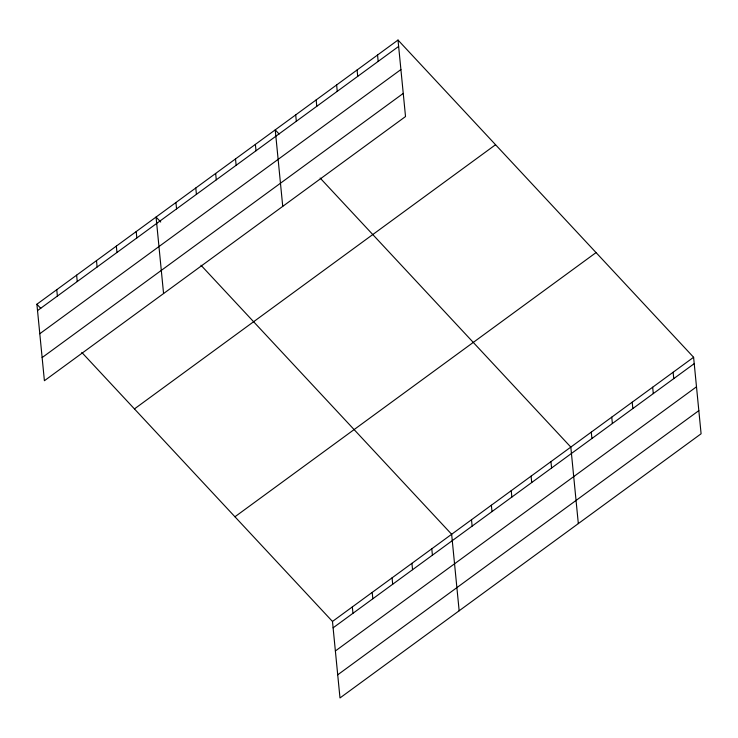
<?xml version="1.0" encoding="UTF-8"?>
<svg xmlns="http://www.w3.org/2000/svg" width="738" height="738" viewBox="0 0 738 738"><rect width="100%" height="100%" fill="white"/><g stroke="black" fill="none" stroke-linecap="round" stroke-linejoin="round"><path stroke-width="1.11" d="M398.013 40.046L405.522 116.549L44.4 380.725L36.9 304.222L398.013 40.046L693.6 357.275L701.1 433.778L339.987 697.954L332.478 621.451L81.798 352.413M37.527 310.597L398.64 46.42M39.797 333.733L400.909 69.556M42.131 357.579L403.252 93.403M134.445 408.907L495.558 144.731M234.942 516.766L596.055 252.59M332.478 621.451L693.6 357.275M333.106 627.826L694.227 363.649M335.375 650.971L696.497 386.795M337.718 674.809L698.831 410.632M279.112 134.021L275.237 129.87L282.737 206.363M320.135 178.052L570.815 447.099L578.324 523.602M160.718 222.027L156.069 217.046L163.568 293.539M200.967 265.228L451.647 534.275L459.156 610.778M36.9 304.222L40.775 308.373M673.139 372.247L673.757 378.622M652.669 387.219L653.296 393.594M632.208 402.192L632.835 408.557M611.747 417.154L612.374 423.529M591.286 432.127L591.904 438.501M550.954 461.628L551.581 468.003M531.092 476.158L531.72 482.532M511.231 490.687L511.858 497.061M491.37 505.216L491.997 511.591M471.508 519.746L472.135 526.12M431.785 548.804L432.413 555.179M377.552 55.018L378.179 61.392M411.924 563.334L412.551 569.708M357.091 69.99L357.718 76.355M392.062 577.863L392.69 584.238M336.629 84.953L337.248 91.328M372.201 592.393L372.828 598.767M316.159 99.925L316.786 106.3M352.34 606.922L352.967 613.296M295.698 114.897L296.325 121.272M255.376 144.399L256.003 150.764M235.514 158.928L236.142 165.294M215.653 173.458L216.28 179.823M195.791 187.987L196.419 194.352M175.93 202.516L176.557 208.882M136.207 231.575L136.834 237.94M116.346 246.105L116.973 252.47M96.484 260.634L97.112 267.008M76.623 275.163L77.25 281.538M56.761 289.693L57.389 296.067"/></g></svg>
